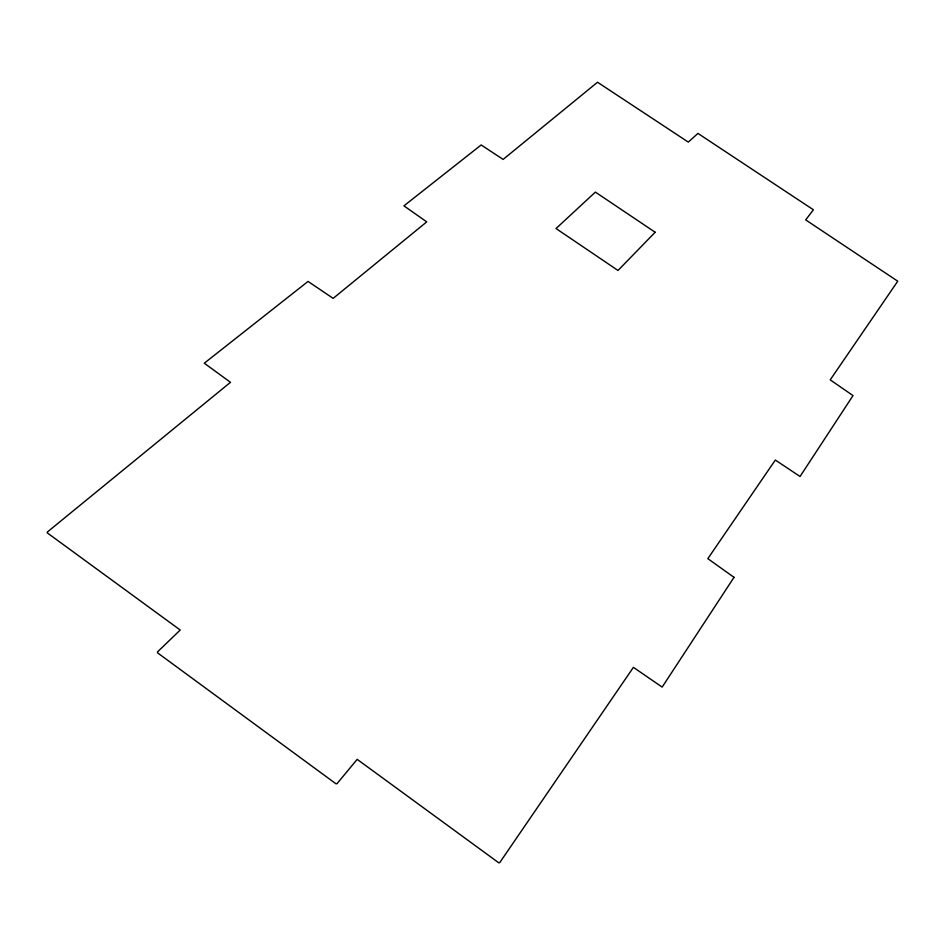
<?xml version="1.0" encoding="UTF-8"?>
<svg xmlns="http://www.w3.org/2000/svg" width="945" height="945" viewBox="0 0 945 945"><rect width="100%" height="100%" fill="white"/><g stroke="black" fill="none" stroke-linecap="round" stroke-linejoin="round"><path stroke-width="1.42" d="M734.017 577.336L662.161 687.098L633.41 667.347L499.681 862.702L498.7 862.761L357.175 759.343L336.975 783.736L335.947 783.771L157.591 652.865L157.449 651.967L180.212 630.02L47.344 532.921L47.25 532.106L230.474 382.312L204.285 363.211L308.046 281.421L333.148 298.372L426.738 221.862L403.917 205.856L481.17 144.963L503.13 159.41L597.523 82.239L688.291 142.093L697.942 133.41L813.409 209.79L805.683 219.89L897.75 281.208L830.218 379.855L853.016 395.589L800.049 476.493L775.337 460.038L707.829 558.649L734.017 577.336M655.157 232.246L618.006 270.471L556.038 228.536L595.374 192.095L655.157 232.246"/></g></svg>
